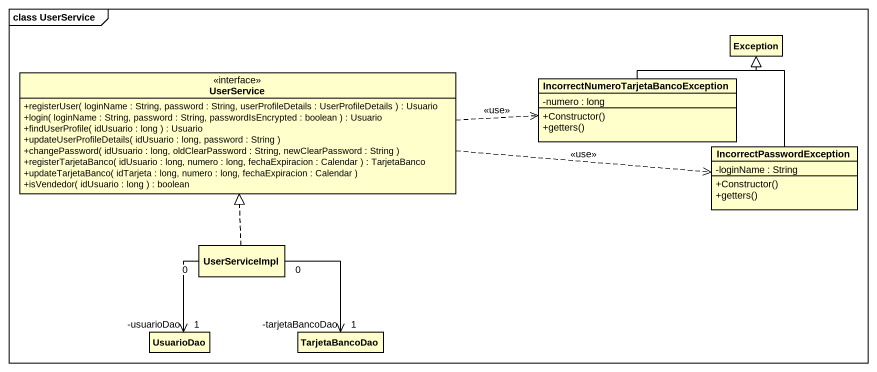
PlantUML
@startuml
mainframe class UserService
hide circle
hide empty members
skinparam classAttributeIconSize 0
class "Exception" as Exception_
interface UserService <<interface>> {
  +registerUser( loginName : String, password : String, userProfileDetails : UserProfileDetails ) : Usuario
  +login( loginName : String, password : String, passwordIsEncrypted : boolean ) : Usuario
  +findUserProfile( idUsuario : long ) : Usuario
  +updateUserProfileDetails( idUsuario : long, password : String )
  +changePassword( idUsuario : long, oldClearPassword : String, newClearPassword : String )
  +registerTarjetaBanco( idUsuario : long, numero : long, fechaExpiracion : Calendar ) : TarjetaBanco
  +updateTarjetaBanco( idTarjeta : long, numero : long, fechaExpiracion : Calendar )
  +isVendedor( idUsuario : long ) : boolean
}
class "IncorrectNumeroTarjetaBancoException" as IncorrectNumeroTarjetaBancoE {
  -numero : long
  +Constructor()
  +getters()
}
class IncorrectPasswordException {
  -loginName : String
  +Constructor()
  +getters()
}
class UserServiceImpl
class UsuarioDao
class TarjetaBancoDao
UserService .right.> IncorrectNumeroTarjetaBancoE : <<use>>
UserService .right.> IncorrectPasswordException : <<use>>
IncorrectNumeroTarjetaBancoE -right-|> Exception_
IncorrectPasswordException -up-|> Exception_
UserServiceImpl .up.|> UserService
UserServiceImpl "0" --> "1\n-usuarioDao" UsuarioDao
UserServiceImpl "0" --> "1\n-tarjetaBancoDao" TarjetaBancoDao
@enduml
